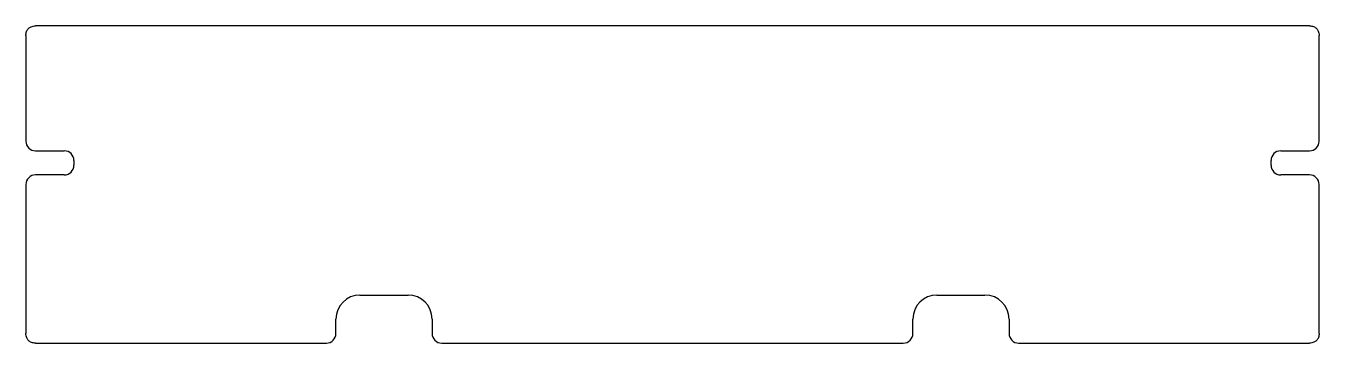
# Model space of a CAD drawing. Header units: millimetres. Extents: x 111 to 380, y -400 to -334.
import ezdxf

# ---------------------------------------------------------------- set-up
doc = ezdxf.new("R2010")
doc.units = ezdxf.units.MM
doc.layers.get('0').update_dxf_attribs({"linetype": 'CONTINUOUS'})

msp = doc.modelspace()

# ---------------------------------------------------------------- linework, layer by layer
for p, q in [((110.5, -336), (110.5, -358)), ((377.5, -334), (112.5, -334)), ((379.5, -358), (379.5, -336)), ((112.5, -360), (118.5, -360)), ((371.5, -360), (377.5, -360)), ((120.5, -362), (120.5, -363)), ((369.5, -363), (369.5, -362)), ((118.5, -365), (112.5, -365)), ((377.5, -365), (371.5, -365)), ((110.5, -367), (110.5, -398)), ((379.5, -398), (379.5, -367)), ((180, -390), (190, -390)), ((300, -390), (310, -390)), ((175, -398), (175, -395)), ((195, -395), (195, -398)), ((295, -398), (295, -395)), ((315, -395), (315, -398)), ((112.5, -400), (173, -400)), ((197, -400), (293, -400)), ((317, -400), (377.5, -400))]:
    msp.add_line(p, q)
for centre, radius, start, end in [((112.5, -358), 2, 180, 270), ((118.5, -362), 2, 0, 90), ((371.5, -362), 2, 90, 180), ((377.5, -358), 2, -90, 0), ((118.5, -363), 2, -90, 0), ((371.5, -363), 2, 180, 270), ((112.5, -367), 2, 90, 180), ((377.5, -367), 2, 0, 90), ((180, -395), 5, 90, 180), ((190, -395), 5, 0, 90), ((300, -395), 5, 90, 180), ((310, -395), 5, 0, 90), ((173, -398), 2, -90, 0), ((197, -398), 2, 180, 270), ((293, -398), 2, -90, 0), ((317, -398), 2, 180, 270)]:
    msp.add_arc(centre, radius, start, end)
for points in [[(110.5, -336), (110.5, -335.71), (110.55, -335.41), (110.75, -334.92), (110.88, -334.72), (111.2, -334.39), (111.39, -334.27), (111.74, -334.12), (111.89, -334.07), (112.19, -334.01), (112.34, -334), (112.5, -334)], [(377.5, -334), (377.79, -334), (378.09, -334.05), (378.58, -334.25), (378.78, -334.38), (379.11, -334.7), (379.23, -334.89), (379.38, -335.24), (379.43, -335.39), (379.49, -335.69), (379.5, -335.84), (379.5, -336)], [(112.5, -400), (112.21, -400), (111.91, -399.95), (111.42, -399.75), (111.22, -399.62), (110.89, -399.3), (110.77, -399.11), (110.62, -398.76), (110.57, -398.61), (110.51, -398.31), (110.5, -398.16), (110.5, -398)], [(379.5, -398), (379.5, -398.29), (379.45, -398.59), (379.25, -399.08), (379.12, -399.28), (378.8, -399.61), (378.61, -399.73), (378.26, -399.88), (378.11, -399.93), (377.81, -399.99), (377.66, -400), (377.5, -400)]]:
    msp.add_open_spline(points, degree=3, knots=[0, 0, 0, 0, 0.0879946, 0.0879946, 0.1597705, 0.1597705, 0.2279685, 0.2279685, 0.2739272, 0.2739272, 0.3207334, 0.3207334, 0.3207334, 0.3207334])

doc.saveas('drawing.dxf')
